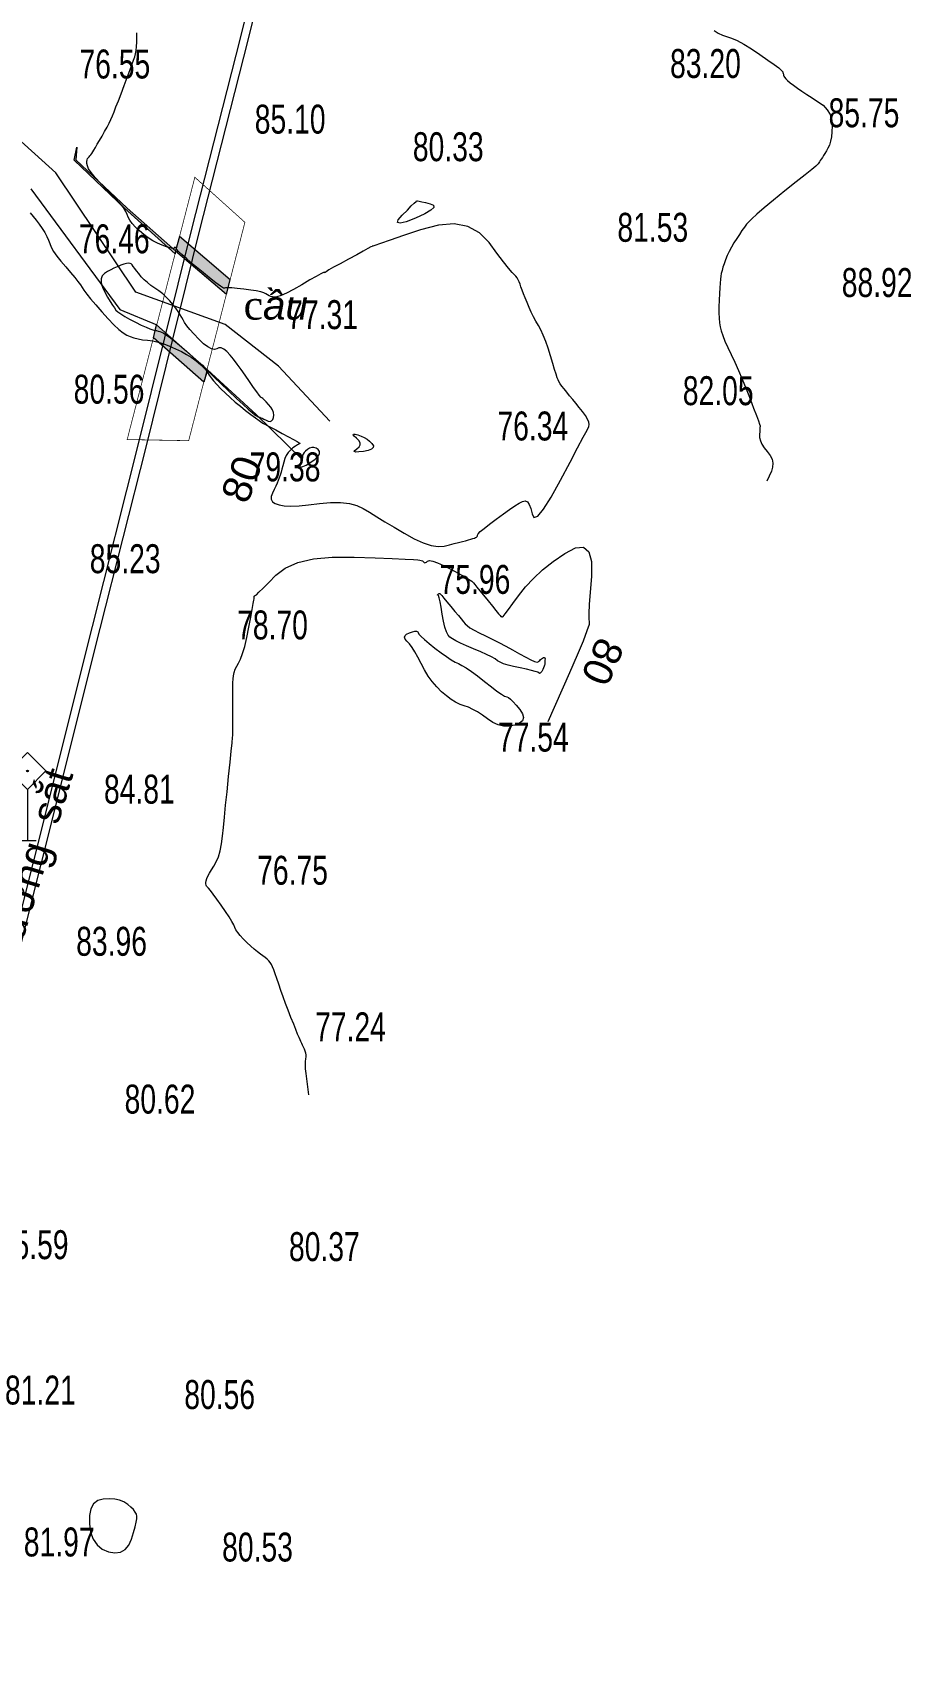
# Model space of a CAD drawing. Header units: metres. Extents: x 431726 to 434411, y 2469261 to 2472412.
# Drawn here: x 434216.8 to 434338.2, y 2470494.6 to 2470721.4 of the extents above; entities that cross this region are included whole.
import ezdxf
from ezdxf.enums import TextEntityAlignment as Align

# ---------------------------------------------------------------- set-up
doc = ezdxf.new("R2010")
doc.units = ezdxf.units.M
doc.header["$MEASUREMENT"] = 0
for name, color, linetype, lineweight in [('1', 8, 'Continuous', 18), ('CAO DO', 8, 'Continuous', 18), ('cau-ks', 8, 'Continuous', 18), ('duongsat', 8, 'DUONG_SAT', 18), ('ghi chu-ks', 8, 'Continuous', 18), ('ke-ks', 8, 'Continuous', 18), ('ks_giai phan cach', 8, 'Continuous', 18), ('ks_kyhieudoclap', 8, 'Continuous', 18), ('mat nuoc-ks', 8, 'DUONG_MEP_NUOC', 18), ('MH_DongMuc', 8, 'Continuous', 18), ('MH_DongMuc_Con', 8, 'Continuous', 18), ('nha cua-ks', 8, 'Continuous', 18)]:
    doc.layers.add(name, color=color, linetype=linetype, lineweight=lineweight)
doc.styles.add('AO', font='VNTIMEI.TTF')
doc.styles.add('ks_ten cong trinh', font='VNARIAL.TTF')
doc.styles.get("Standard").update_dxf_attribs({"font": 'arial.ttf'})
doc.linetypes.add('DUONG_MEP_NUOC', pattern='A,0.2,[130,ltypeshp.shx,S=0.15,R=0,X=0,Y=0.15],0.05,[130,ltypeshp.shx,S=0.15,R=0,X=0,Y=0.15],1', length=1.25)
doc.linetypes.add('DUONG_SAT', pattern='A,5,[130,ltypeshp.shx,S=0.75,R=0,X=0,Y=0],5', length=10)

# ---------------------------------------------------------------- blocks, each defined once
blk = doc.blocks.new('Bienbao')
at = {"layer": 'ks_kyhieudoclap'}
h = blk.add_hatch(color=256, dxfattribs=at)
edge = h.paths.add_edge_path()
edge.add_arc((0, 8), 0.1, 0, 360)
blk.add_lwpolyline([(-2.12, 8), (0, 5.88), (2.12, 8), (0, 10.12)], close=True, dxfattribs=at)
for points in [[(0, 5.88), (0, 0)], [(-1, 0), (1, 0)]]:
    blk.add_lwpolyline(points, dxfattribs=at)
blk.add_circle((0, 8), 0.1, dxfattribs=at)

msp = doc.modelspace()

# ---------------------------------------------------------------- hatches: boundary and pattern name
at = {"layer": 'ke-ks', "linetype": 'Continuous', "lineweight": 0}
h = msp.add_hatch(dxfattribs=at)
h.set_pattern_fill('GRAVEL', color=8, style=0)
h.set_pattern_definition([(228.0128, (433198.47609, 2469300.18242), (-7.9999982322, -9.0000013416), [0.134536, -13.319088]), (184.9697, (433198.38609, 2469300.08242), (12.0000010515, 0.999991307), [0.230868, -22.855925]), (132.5104, (433198.15609, 2469300.06242), (9.9999907183, -11.0000086739), [0.162788, -16.116032]), (267.2737, (433197.76609, 2469299.81242), (0.9999960177, 20.000000295), [0.210238, -20.813558]), (292.8337, (433197.75609, 2469299.60242), (-5.0000099054, 11.9999964118), [0.206155, -20.409373]), (357.2737, (433197.83609, 2469299.41242), (-20.000000295, 0.9999960177), [0.210238, -20.813558]), (37.6942, (433198.04609, 2469299.402422), (-13.0000073456, -9.99999040516), [0.278029, -27.524849]), (72.2553, (433198.26609, 2469299.572422), (7.0000107627, 21.9999962312), [0.262488, -25.986321]), (121.4296, (433198.34609, 2469299.82242), (-8.0000082342, 12.9999950365), [0.21095, -20.884073]), (175.2364, (433198.23609, 2469300.00242), (11.0000009463, -0.9999915327), [0.240832, -11.800763]), (222.3974, (433197.99609, 2469300.022422), (-12.0000073511, -10.999992082), [0.311448, -30.833375]), (138.8141, (433198.75609, 2469299.80242), (-7.000002947, 5.9999973133), [0.106301, -10.523844]), (171.4692, (433198.67609, 2469299.87242), (12.9999982848, -2.00000791), [0.202237, -20.021511]), (225, (433198.4761, 2469299.9024), (-1e-16, -1.0000003), [0.141421, -1.272792]), (203.1986, (433198.40609, 2469300.02242), (4.999999731, 2.000001325), [0.076158, -7.539615]), (291.8014, (433198.33609, 2469299.99242), (-0.99999991, 3.000000273), [0.107703, -5.277462]), (30.9638, (433198.37609, 2469299.89242), (2.999998022, 2.000002484), [0.174929, -5.656023]), (161.5651, (433198.5261, 2469299.98242), (2.000000435, -0.999998403), [0.126491, -3.035787]), (16.3895, (433197.75609, 2469299.99242), (10.0000021984, 2.9999927098), [0.1772, -17.542845]), (70.3462, (433197.92609, 2469300.04242), (-3.9999952474, -11.0000021356), [0.148661, -14.717408]), (293.1986, (433198.52609, 2469300.18242), (-2.000001325, 4.999999731), [0.152315, -7.463458]), (343.6105, (433198.58609, 2469300.04242), (-10.0000021984, 2.9999927098), [0.1772, -17.542845]), (339.444, (433197.75609, 2469299.37242), (-5.0000018445, 1.9999959964), [0.17088, -8.373124]), (294.7751, (433197.91609, 2469299.31242), (-4.9999921892, 11.0000034218), [0.143178, -14.174643]), (66.8014, (433198.53609, 2469299.18242), (2.000001325, 4.999999731), [0.152315, -7.463458]), (17.354, (433198.59609, 2469299.32242), (-13.000002019, -3.9999945023), [0.167631, -16.595424]), (69.444, (433198.04609, 2469299.18242), (-1.9999959964, -5.0000018445), [0.08544, -8.458564]), (101.3099, (433198.47609, 2469299.18242), (-0.999997632, 4.000000752), [0.05099, -5.048029]), (165.9638, (433198.4661, 2469299.23242), (3.000000546, -0.999998057), [0.206155, -3.91695]), (186.009, (433198.26609, 2469299.28242), (9.9999997509, 0.9999993175), [0.19105, -18.913923]), (303.6901, (433198.3761, 2469299.80242), (-1.000001335, 1.999999558), [0.144222, -3.461329]), (353.1572, (433198.45609, 2469299.68242), (16.9999993655, -2.0000079979), [0.251794, -24.927563]), (60.9454, (433198.70609, 2469299.65242), (-4.000000027, -7.0000003846), [0.102956, -10.192674]), (90, (433198.7561, 2469299.7424), (-1, 1), [0.06, -0.94]), (120.2564, (433198.24609, 2469299.31242), (3.9999948868, -7.000002456), [0.138924, -13.75352]), (48.0128, (433198.17609, 2469299.43242), (7.9999982322, 9.0000013416), [0.269072, -13.184552]), (0, (433198.3561, 2469299.6324), (1, 1), [0.26, -0.74]), (325.3048, (433198.61609, 2469299.63242), (-9.999994259, 7.0000086096), [0.158114, -15.653274]), (254.0546, (433198.74609, 2469299.54242), (-0.999999889, -4.000000127), [0.145602, -7.134508]), (207.646, (433198.70609, 2469299.40242), (-18.9999958072, -10.0000077132), [0.237065, -23.469474]), (175.4261, (433198.49609, 2469299.29242), (-13.0000005583, 0.9999948012), [0.250799, -24.829074])])
h.paths.add_polyline_path([(434222.83, 2470705.62), (434222.69, 2470703.89), (434229.81, 2470697.21), (434236.5, 2470691.3), (434236.43, 2470690.89), (434229.45, 2470697.2), (434222.5, 2470703.82)])
at = {"layer": 'nha cua-ks', "linetype": 'Continuous', "lineweight": 0}
h = msp.add_hatch(dxfattribs=at)
h.set_pattern_fill('AR-SAND', color=8, scale=0.1, style=0)
h.set_pattern_definition([(37.5, (433197.75609, 2469299.18242), (-0.006299336, 0.192682377), [0, -0.152, 0, -0.17, 0, -0.1625]), (7.5, (433197.7561, 2469299.18242), (0.17697767, 0.282214607), [0, -0.082, 0, -0.137, 0, -0.0525]), (327.5, (433197.63309, 2469299.18242), (0.311414186, 0.000565905), [0, -0.05, 0, -0.18, 0, -0.235]), (317.5, (433197.6331, 2469299.18242), (0.30061266, 0.087767556), [0, -0.025, 0, -0.118, 0, -0.135])])
h.paths.add_polyline_path([(434233.85, 2470681.09), (434240.89, 2470674.86), (434240.39, 2470673.16), (434233.44, 2470679.27)])
h.paths.add_polyline_path([(434236.5, 2470691.3), (434243.52, 2470685.3), (434244.04, 2470687.29), (434237.02, 2470693.29)])

# ---------------------------------------------------------------- linework, layer by layer
at = {"layer": 'cau-ks', "color": 8, "linetype": 'Continuous', "lineweight": 0, "const_width": 0.1}
msp.add_lwpolyline([(434229.81, 2470665.22), (434238.31, 2470665.06), (434246.08, 2470695.24), (434239.16, 2470701.47)], close=True, dxfattribs=at)
at = {"layer": 'duongsat', "color": 8, "lineweight": 0}
for points in [[(434187.49, 2470489.41), (434191, 2470503.36), (434196.77, 2470526.7), (434201.5, 2470545.25), (434207.05, 2470567.34), (434211.09, 2470584), (434216.91, 2470606.98), (434225, 2470639.38), (434231.34, 2470664.42), (434238.68, 2470694.1), (434244.86, 2470718.35), (434254.17, 2470755.55), (434261.98, 2470786.92), (434268.09, 2470811.68), (434277.95, 2470850.71), (434286.09, 2470882.89), (434291, 2470902.9), (434298.16, 2470931.13), (434306.15, 2470962.86), (434310.47, 2470979.19), (434315.47, 2470996.6), (434325.02, 2471023.12)], [(434188.56, 2470489.14), (434192.07, 2470503.09), (434197.83, 2470526.43), (434202.57, 2470544.98), (434208.12, 2470567.07), (434212.16, 2470583.74), (434217.98, 2470606.71), (434226.07, 2470639.11), (434232.41, 2470664.16), (434239.75, 2470693.83), (434245.93, 2470718.08), (434255.24, 2470755.28), (434263.04, 2470786.65), (434269.15, 2470811.42), (434279.01, 2470850.44), (434287.16, 2470882.62), (434292.07, 2470902.63), (434299.23, 2470930.86), (434307.22, 2470962.59), (434311.53, 2470978.89), (434316.52, 2470996.26), (434326.04, 2471022.71)]]:
    msp.add_lwpolyline(points, dxfattribs=at)
at = {"layer": 'ke-ks', "color": 8, "linetype": 'Continuous', "lineweight": 0, "elevation": 76.78}
msp.add_lwpolyline([(434222.83, 2470705.62), (434222.69, 2470703.89), (434229.81, 2470697.21), (434236.5, 2470691.3), (434236.43, 2470690.89), (434229.45, 2470697.2), (434222.5, 2470703.82)], close=True, dxfattribs=at)
at = {"layer": 'mat nuoc-ks', "color": 8, "lineweight": 0}
for points in [[(434219.93, 2470702.08), (434213.67, 2470707.75), (434203.01, 2470717.33), (434191.26, 2470736.86), (434185.39, 2470754.82), (434175.56, 2470774.51), (434171, 2470784.57), (434166.08, 2470788.13), (434158.84, 2470791.6), (434145.6, 2470796.42), (434131.12, 2470801.6), (434122.34, 2470806.09), (434109.25, 2470807.79), (434097.01, 2470808.07), (434085.05, 2470812.3), (434076.77, 2470814.09), (434074.41, 2470818.14), (434074.41, 2470824.26), (434074.82, 2470826.42)], [(434243.33, 2470681.1), (434231, 2470685.6), (434219.93, 2470702.08)], [(434240.89, 2470674.86), (434247.63, 2470668.7), (434254.01, 2470662.45)]]:
    msp.add_lwpolyline(points, dxfattribs=at)
for points, elevation in [([(434216.47, 2470699.87), (434228.81, 2470683.2), (434233.89, 2470681.05)], 76.06), ([(434257.82, 2470667.77), (434250.74, 2470675.37), (434243.33, 2470681.1)], 77.77)]:
    msp.add_lwpolyline(points, dxfattribs=dict(at, elevation=elevation))
at = {"layer": 'MH_DongMuc_Con', "color": 8, "lineweight": 0}
for points, elevation in [([(434310.94, 2470721.74), (434311.49, 2470721.4), (434312.07, 2470721.13), (434312.66, 2470720.93), (434313.33, 2470720.71), (434314.12, 2470720.35), (434315.04, 2470719.85), (434316.08, 2470719.21), (434317.25, 2470718.44), (434318.36, 2470717.67), (434319.23, 2470717.05), (434319.86, 2470716.57), (434320.25, 2470716.24), (434320.41, 2470716.06), (434320.44, 2470715.95), (434320.47, 2470715.83), (434320.5, 2470715.71), (434320.53, 2470715.58), (434320.56, 2470715.45), (434320.64, 2470715.29), (434320.82, 2470715.09), (434321.09, 2470714.83), (434321.46, 2470714.53), (434321.92, 2470714.18), (434322.46, 2470713.79), (434323.07, 2470713.37), (434323.73, 2470712.92), (434324.46, 2470712.45), (434325.24, 2470711.95), (434325.98, 2470711.41), (434326.55, 2470710.8), (434326.95, 2470710.12), (434327.18, 2470709.37), (434327.25, 2470708.56), (434327.22, 2470707.76), (434327.15, 2470707.06), (434327.03, 2470706.44), (434326.87, 2470705.91), (434326.66, 2470705.48), (434326.44, 2470705.11), (434326.24, 2470704.77), (434326.06, 2470704.47), (434325.89, 2470704.2), (434325.74, 2470703.97), (434325.6, 2470703.77), (434325.49, 2470703.59), (434325.38, 2470703.44), (434325.3, 2470703.32), (434325.22, 2470703.23), (434324.99, 2470703.02), (434324.43, 2470702.55), (434323.53, 2470701.82), (434322.29, 2470700.83), (434320.72, 2470699.58), (434319.13, 2470698.3), (434317.84, 2470697.24), (434316.83, 2470696.38), (434316.12, 2470695.74), (434315.71, 2470695.32), (434315.42, 2470694.97), (434315.12, 2470694.56), (434314.78, 2470694.1), (434314.43, 2470693.58), (434314.05, 2470693), (434313.67, 2470692.4), (434313.33, 2470691.81), (434313.02, 2470691.22), (434312.75, 2470690.64), (434312.52, 2470690.07), (434312.32, 2470689.52), (434312.15, 2470689.02), (434312.02, 2470688.56), (434311.92, 2470688.15), (434311.86, 2470687.79), (434311.81, 2470687.38), (434311.76, 2470686.85), (434311.72, 2470686.19), (434311.67, 2470685.4), (434311.63, 2470684.49), (434311.6, 2470683.56), (434311.6, 2470682.72), (434311.63, 2470681.98), (434311.68, 2470681.34), (434311.77, 2470680.79), (434311.9, 2470680.24), (434312.12, 2470679.58), (434312.42, 2470678.82), (434312.81, 2470677.95), (434313.27, 2470676.98), (434313.78, 2470675.92), (434314.29, 2470674.78), (434314.82, 2470673.55), (434315.36, 2470672.24), (434315.9, 2470670.85), (434316.39, 2470669.56), (434316.78, 2470668.54), (434317.05, 2470667.8), (434317.22, 2470667.33), (434317.28, 2470667.13), (434317.28, 2470667.04), (434317.27, 2470666.87), (434317.26, 2470666.63), (434317.23, 2470666.31), (434317.2, 2470665.92), (434317.21, 2470665.49), (434317.32, 2470665.03), (434317.54, 2470664.56), (434317.86, 2470664.07), (434318.28, 2470663.55), (434318.68, 2470663.03), (434318.94, 2470662.49), (434319.05, 2470661.95), (434319.02, 2470661.4), (434318.84, 2470660.85), (434318.23, 2470659.45)], 86), ([(434216.41, 2470696.54), (434216.8, 2470696.06), (434217.21, 2470695.54), (434217.65, 2470694.97), (434218.07, 2470694.39), (434218.43, 2470693.83), (434218.72, 2470693.3), (434218.95, 2470692.79), (434219.12, 2470692.31), (434219.32, 2470691.81), (434219.63, 2470691.23), (434220.07, 2470690.58), (434220.63, 2470689.86), (434221.31, 2470689.07), (434221.99, 2470688.3), (434222.56, 2470687.63), (434223.01, 2470687.06), (434223.35, 2470686.6), (434223.58, 2470686.24), (434223.82, 2470685.86), (434224.22, 2470685.33), (434224.76, 2470684.65), (434225.46, 2470683.82), (434226.31, 2470682.85), (434227.19, 2470681.88), (434227.97, 2470681.08), (434228.65, 2470680.44), (434229.24, 2470679.96), (434229.74, 2470679.65), (434230.21, 2470679.44), (434230.73, 2470679.27), (434231.31, 2470679.12), (434231.94, 2470679.01), (434232.62, 2470678.94), (434233.34, 2470678.85), (434234.09, 2470678.68), (434234.87, 2470678.45), (434235.67, 2470678.14), (434236.51, 2470677.77), (434237.31, 2470677.37), (434238.02, 2470676.98), (434238.64, 2470676.6), (434239.18, 2470676.24), (434239.63, 2470675.88), (434240.01, 2470675.54), (434240.35, 2470675.19), (434240.66, 2470674.84), (434240.92, 2470674.48), (434241.15, 2470674.13), (434241.41, 2470673.75), (434241.76, 2470673.31), (434242.2, 2470672.81), (434242.74, 2470672.25), (434243.38, 2470671.64), (434244.06, 2470671.01), (434244.75, 2470670.4), (434245.45, 2470669.82), (434246.16, 2470669.25), (434246.88, 2470668.7), (434247.53, 2470668.22), (434248.03, 2470667.85), (434248.4, 2470667.59), (434248.63, 2470667.43), (434248.72, 2470667.38), (434248.84, 2470667.33), (434249.14, 2470667.17), (434249.64, 2470666.91), (434250.34, 2470666.54), (434251.23, 2470666.06), (434252.11, 2470665.58), (434252.8, 2470665.21), (434253.29, 2470664.94), (434253.59, 2470664.78), (434253.68, 2470664.72), (434253.65, 2470664.69), (434253.53, 2470664.6), (434253.34, 2470664.47), (434253.07, 2470664.29), (434252.72, 2470664.05), (434252.36, 2470663.76), (434252.05, 2470663.42), (434251.79, 2470663.03), (434251.59, 2470662.59), (434251.44, 2470662.09), (434251.31, 2470661.59), (434251.19, 2470661.12), (434251.07, 2470660.69), (434250.94, 2470660.29), (434250.82, 2470659.94), (434250.69, 2470659.58), (434250.53, 2470659.19), (434250.34, 2470658.77), (434250.13, 2470658.32), (434249.89, 2470657.83), (434249.72, 2470657.36), (434249.73, 2470656.96), (434249.91, 2470656.63), (434250.27, 2470656.37), (434250.8, 2470656.18), (434251.52, 2470656.07), (434252.44, 2470656.03), (434253.56, 2470656.07), (434254.88, 2470656.18), (434256.39, 2470656.37), (434257.93, 2470656.52), (434259.31, 2470656.53), (434260.52, 2470656.4), (434261.56, 2470656.12), (434262.44, 2470655.69), (434263.31, 2470655.16), (434264.3, 2470654.55), (434265.43, 2470653.86), (434266.69, 2470653.1), (434268.08, 2470652.26), (434269.47, 2470651.49), (434270.71, 2470650.93), (434271.82, 2470650.58), (434272.8, 2470650.44), (434273.63, 2470650.5), (434274.36, 2470650.67), (434275.02, 2470650.83), (434275.61, 2470650.97), (434276.14, 2470651.11), (434276.59, 2470651.24), (434276.98, 2470651.36), (434277.31, 2470651.46), (434277.59, 2470651.54), (434277.8, 2470651.61), (434277.96, 2470651.66), (434278.07, 2470651.71), (434278.15, 2470651.77), (434278.2, 2470651.84), (434278.23, 2470651.92), (434278.22, 2470652.01), (434278.31, 2470652.18), (434278.61, 2470652.49), (434279.13, 2470652.93), (434279.87, 2470653.51), (434280.82, 2470654.23), (434281.81, 2470654.95), (434282.67, 2470655.56), (434283.4, 2470656.04), (434283.99, 2470656.41), (434284.45, 2470656.65), (434284.81, 2470656.73), (434285.12, 2470656.6), (434285.39, 2470656.26), (434285.6, 2470655.71), (434285.76, 2470654.95), (434286.03, 2470654.44), (434286.56, 2470654.65), (434287.35, 2470655.59), (434288.4, 2470657.24), (434289.71, 2470659.61), (434291.02, 2470662.09), (434292.07, 2470664.07), (434292.85, 2470665.55), (434293.37, 2470666.53), (434293.61, 2470667.02), (434293.67, 2470667.29), (434293.61, 2470667.63), (434293.43, 2470668.04), (434293.14, 2470668.53), (434292.72, 2470669.09), (434292.26, 2470669.67), (434291.81, 2470670.23), (434291.38, 2470670.77), (434290.96, 2470671.27), (434290.56, 2470671.76), (434290.2, 2470672.21), (434289.89, 2470672.6), (434289.65, 2470672.94), (434289.47, 2470673.23), (434289.36, 2470673.47), (434289.24, 2470673.77), (434289.09, 2470674.25), (434288.88, 2470674.91), (434288.62, 2470675.75), (434288.32, 2470676.78), (434287.99, 2470677.84), (434287.65, 2470678.79), (434287.32, 2470679.63), (434286.98, 2470680.37), (434286.64, 2470681), (434286.3, 2470681.58), (434285.97, 2470682.19), (434285.66, 2470682.81), (434285.36, 2470683.47), (434285.07, 2470684.14), (434284.81, 2470684.79), (434284.58, 2470685.37), (434284.39, 2470685.88), (434284.23, 2470686.32), (434284.12, 2470686.69), (434284, 2470687.01), (434283.87, 2470687.3), (434283.71, 2470687.56), (434283.53, 2470687.78), (434283.32, 2470687.97), (434283.01, 2470688.29), (434282.51, 2470688.9), (434281.81, 2470689.79), (434280.92, 2470690.97), (434279.84, 2470692.44), (434278.52, 2470693.8), (434276.91, 2470694.66), (434275.01, 2470695.02), (434272.82, 2470694.87), (434270.34, 2470694.22), (434267.98, 2470693.41), (434266.14, 2470692.78), (434264.82, 2470692.33), (434264.02, 2470692.06), (434263.75, 2470691.96), (434263.74, 2470691.96), (434263.72, 2470691.95), (434263.7, 2470691.94), (434263.68, 2470691.93), (434263.65, 2470691.92), (434263.5, 2470691.84), (434263.09, 2470691.62), (434262.44, 2470691.26), (434261.54, 2470690.77), (434260.39, 2470690.15), (434259.24, 2470689.52), (434258.34, 2470689.02), (434257.69, 2470688.66), (434257.3, 2470688.42), (434257.15, 2470688.32), (434257.14, 2470688.29), (434257.12, 2470688.27), (434257.11, 2470688.28), (434257.1, 2470688.3), (434257.09, 2470688.33), (434256.96, 2470688.3), (434256.58, 2470688.11), (434255.95, 2470687.77), (434255.06, 2470687.27), (434253.93, 2470686.62), (434252.78, 2470685.97), (434251.82, 2470685.47), (434251.07, 2470685.12), (434250.51, 2470684.93), (434250.15, 2470684.89), (434249.89, 2470684.94), (434249.65, 2470685.01), (434249.42, 2470685.1), (434249.2, 2470685.21), (434248.99, 2470685.34), (434248.71, 2470685.48), (434248.26, 2470685.62), (434247.65, 2470685.75), (434246.88, 2470685.88), (434245.94, 2470686.01), (434245.01, 2470686.11), (434244.29, 2470686.17), (434243.75, 2470686.19), (434243.42, 2470686.18), (434243.28, 2470686.12), (434243.11, 2470686.15), (434242.71, 2470686.4), (434242.07, 2470686.87), (434241.19, 2470687.57), (434240.08, 2470688.48), (434238.95, 2470689.42), (434238.05, 2470690.19), (434237.37, 2470690.8), (434236.91, 2470691.23), (434236.68, 2470691.5), (434236.56, 2470691.65), (434236.47, 2470691.75), (434236.41, 2470691.79), (434236.36, 2470691.77), (434236.34, 2470691.7), (434236.26, 2470691.64), (434236.05, 2470691.64), (434235.71, 2470691.72), (434235.25, 2470691.87), (434234.65, 2470692.08), (434233.99, 2470692.36), (434233.35, 2470692.7), (434232.72, 2470693.1), (434232.11, 2470693.55), (434231.5, 2470694.06), (434230.96, 2470694.59), (434230.52, 2470695.07), (434230.18, 2470695.52), (434229.95, 2470695.94), (434229.81, 2470696.31), (434229.64, 2470696.73), (434229.28, 2470697.28), (434228.72, 2470697.96), (434227.98, 2470698.77), (434227.05, 2470699.7), (434226.12, 2470700.63), (434225.38, 2470701.44), (434224.83, 2470702.11), (434224.48, 2470702.65), (434224.31, 2470703.05), (434224.25, 2470703.37), (434224.24, 2470703.64), (434224.26, 2470703.87), (434224.32, 2470704.04), (434224.42, 2470704.17), (434224.55, 2470704.28), (434224.67, 2470704.42), (434224.8, 2470704.58), (434224.93, 2470704.76), (434225.06, 2470704.97), (434225.21, 2470705.23), (434225.42, 2470705.58), (434225.68, 2470706.02), (434225.98, 2470706.54), (434226.33, 2470707.15), (434226.69, 2470707.79), (434227.02, 2470708.39), (434227.3, 2470708.94), (434227.55, 2470709.47), (434227.76, 2470709.95), (434227.99, 2470710.49), (434228.26, 2470711.18), (434228.59, 2470712.01), (434228.97, 2470713), (434229.4, 2470714.14), (434229.83, 2470715.27), (434230.19, 2470716.23), (434230.47, 2470717.02), (434230.7, 2470717.65), (434230.85, 2470718.11), (434230.95, 2470718.52), (434231.04, 2470718.99), (434231.09, 2470719.52), (434231.13, 2470720.12), (434231.13, 2470720.77), (434231.14, 2470721.45)], 78), ([(434268.35, 2470695.33), (434267.52, 2470695.13), (434267.16, 2470695.21), (434267.26, 2470695.58), (434267.82, 2470696.23), (434268.53, 2470696.94), (434269.08, 2470697.5), (434269.48, 2470697.9), (434269.73, 2470698.14), (434269.81, 2470698.22), (434269.82, 2470698.22), (434269.83, 2470698.23), (434269.84, 2470698.23), (434269.85, 2470698.23), (434269.86, 2470698.23), (434269.95, 2470698.22), (434270.17, 2470698.17), (434270.53, 2470698.08), (434271.03, 2470697.96), (434271.67, 2470697.81), (434272.15, 2470697.6), (434272.19, 2470697.29), (434271.78, 2470696.9), (434270.93, 2470696.4), (434269.64, 2470695.82), (434268.35, 2470695.33)], 78), ([(434248.26, 2470671.09), (434248.04, 2470671.35), (434247.72, 2470671.8), (434247.27, 2470672.43), (434246.71, 2470673.24), (434246.11, 2470674.11), (434245.54, 2470674.92), (434245.01, 2470675.65), (434244.5, 2470676.31), (434244.03, 2470676.9), (434243.59, 2470677.37), (434243.19, 2470677.7), (434242.82, 2470677.88), (434242.49, 2470677.9), (434242.2, 2470677.77), (434241.88, 2470677.66), (434241.47, 2470677.74), (434240.97, 2470678.01), (434240.38, 2470678.46), (434239.7, 2470679.11), (434239.04, 2470679.81), (434238.49, 2470680.43), (434238.05, 2470680.95), (434237.74, 2470681.4), (434237.54, 2470681.75), (434237.37, 2470682.09), (434237.14, 2470682.47), (434236.86, 2470682.9), (434236.52, 2470683.37), (434236.13, 2470683.88), (434235.69, 2470684.4), (434235.22, 2470684.88), (434234.73, 2470685.34), (434234.2, 2470685.76), (434233.64, 2470686.14), (434233.1, 2470686.52), (434232.6, 2470686.91), (434232.15, 2470687.31), (434231.76, 2470687.72), (434231.41, 2470688.15), (434231.11, 2470688.55), (434230.86, 2470688.88), (434230.65, 2470689.15), (434230.49, 2470689.35), (434230.37, 2470689.49), (434230.23, 2470689.57), (434230.01, 2470689.59), (434229.72, 2470689.56), (434229.35, 2470689.46), (434228.91, 2470689.31), (434228.43, 2470689.11), (434227.97, 2470688.9), (434227.53, 2470688.67), (434227.1, 2470688.43), (434226.69, 2470688.16), (434226.37, 2470687.83), (434226.21, 2470687.41), (434226.22, 2470686.9), (434226.39, 2470686.29), (434226.72, 2470685.58), (434227.11, 2470684.88), (434227.46, 2470684.28), (434227.77, 2470683.79), (434228.04, 2470683.4), (434228.26, 2470683.12), (434228.53, 2470682.87), (434228.93, 2470682.57), (434229.47, 2470682.24), (434230.14, 2470681.86), (434230.94, 2470681.44), (434231.74, 2470681.04), (434232.41, 2470680.73), (434232.95, 2470680.5), (434233.35, 2470680.36), (434233.63, 2470680.3), (434233.85, 2470680.27), (434234.07, 2470680.22), (434234.3, 2470680.15), (434234.54, 2470680.06), (434234.79, 2470679.95), (434235.12, 2470679.75), (434235.6, 2470679.4), (434236.24, 2470678.89), (434237.04, 2470678.24), (434238, 2470677.42), (434238.93, 2470676.61), (434239.67, 2470675.97), (434240.21, 2470675.48), (434240.55, 2470675.15), (434240.7, 2470674.99), (434240.87, 2470674.8), (434241.26, 2470674.4), (434241.89, 2470673.79), (434242.74, 2470672.97), (434243.83, 2470671.95), (434244.93, 2470670.91), (434245.84, 2470670.07), (434246.55, 2470669.42), (434247.07, 2470668.96), (434247.4, 2470668.7), (434247.6, 2470668.55), (434247.78, 2470668.43), (434247.91, 2470668.35), (434248.01, 2470668.31), (434248.07, 2470668.3), (434248.15, 2470668.29), (434248.28, 2470668.24), (434248.46, 2470668.16), (434248.7, 2470668.03), (434249, 2470667.88), (434249.3, 2470667.75), (434249.55, 2470667.73), (434249.76, 2470667.81), (434249.92, 2470667.99), (434250.04, 2470668.27), (434250.08, 2470668.61), (434250.04, 2470668.96), (434249.9, 2470669.32), (434249.68, 2470669.7), (434249.36, 2470670.08), (434249.02, 2470670.43), (434248.76, 2470670.7), (434248.55, 2470670.88), (434248.42, 2470670.99), (434248.35, 2470671.01), (434248.26, 2470671.09)], 76), ([(434261.19, 2470665.69), (434261.05, 2470665.88), (434261.09, 2470665.97), (434261.3, 2470665.97), (434261.69, 2470665.86), (434262.15, 2470665.69), (434262.58, 2470665.49), (434262.97, 2470665.25), (434263.32, 2470664.98), (434263.64, 2470664.67), (434263.84, 2470664.37), (434263.82, 2470664.11), (434263.58, 2470663.89), (434263.13, 2470663.71), (434262.47, 2470663.58), (434261.81, 2470663.5), (434261.39, 2470663.49), (434261.2, 2470663.56), (434261.25, 2470663.71), (434261.53, 2470663.92), (434261.85, 2470664.19), (434262, 2470664.47), (434262, 2470664.76), (434261.83, 2470665.07), (434261.51, 2470665.4), (434261.19, 2470665.69)], 78), ([(434255.91, 2470664.02), (434255.62, 2470664.12), (434255.32, 2470664.12), (434255.03, 2470664.03), (434254.73, 2470663.85), (434254.47, 2470663.62), (434254.27, 2470663.41), (434254.13, 2470663.21), (434254.05, 2470663.04), (434254.03, 2470662.87), (434254.03, 2470662.7), (434254, 2470662.5), (434253.94, 2470662.27), (434253.85, 2470662.01), (434253.73, 2470661.71), (434253.68, 2470661.48), (434253.8, 2470661.4), (434254.08, 2470661.47), (434254.54, 2470661.69), (434255.17, 2470662.07), (434255.78, 2470662.5), (434256.19, 2470662.9), (434256.4, 2470663.25), (434256.4, 2470663.55), (434256.21, 2470663.82), (434255.91, 2470664.02)], 76), ([(434254.9, 2470574.67), (434254.53, 2470577.58), (434254.47, 2470578.26), (434254.45, 2470578.82), (434254.46, 2470579.27), (434254.5, 2470579.61), (434254.55, 2470579.88), (434254.55, 2470580.16), (434254.51, 2470580.43), (434254.43, 2470580.7), (434254.31, 2470580.98), (434254.18, 2470581.24), (434254.05, 2470581.51), (434253.93, 2470581.76), (434253.81, 2470582.01), (434253.7, 2470582.26), (434253.57, 2470582.58), (434253.37, 2470583.04), (434253.12, 2470583.66), (434252.82, 2470584.44), (434252.45, 2470585.36), (434252.07, 2470586.34), (434251.71, 2470587.29), (434251.38, 2470588.21), (434251.06, 2470589.09), (434250.77, 2470589.94), (434250.51, 2470590.72), (434250.28, 2470591.38), (434250.07, 2470591.92), (434249.89, 2470592.35), (434249.74, 2470592.67), (434249.59, 2470592.92), (434249.39, 2470593.17), (434249.16, 2470593.4), (434248.89, 2470593.63), (434248.57, 2470593.85), (434248.22, 2470594.1), (434247.82, 2470594.41), (434247.37, 2470594.79), (434246.88, 2470595.22), (434246.34, 2470595.72), (434245.83, 2470596.22), (434245.41, 2470596.68), (434245.08, 2470597.09), (434244.84, 2470597.45), (434244.7, 2470597.77), (434244.55, 2470598.13), (434244.28, 2470598.62), (434243.9, 2470599.24), (434243.41, 2470599.98), (434242.8, 2470600.85), (434242.2, 2470601.7), (434241.7, 2470602.38), (434241.31, 2470602.89), (434241.03, 2470603.23), (434240.87, 2470603.4), (434240.77, 2470603.5), (434240.71, 2470603.63), (434240.68, 2470603.8), (434240.68, 2470604.01), (434240.72, 2470604.25), (434240.81, 2470604.54), (434240.96, 2470604.89), (434241.17, 2470605.29), (434241.45, 2470605.74), (434241.78, 2470606.26), (434242.13, 2470606.85), (434242.42, 2470607.56), (434242.66, 2470608.39), (434242.85, 2470609.33), (434242.98, 2470610.38), (434243.1, 2470611.6), (434243.24, 2470613.03), (434243.41, 2470614.68), (434243.61, 2470616.55), (434243.83, 2470618.63), (434244.03, 2470620.61), (434244.2, 2470622.17), (434244.31, 2470623.3), (434244.38, 2470624.02), (434244.41, 2470624.31), (434244.41, 2470624.51), (434244.4, 2470624.95), (434244.4, 2470625.64), (434244.4, 2470626.58), (434244.39, 2470627.76), (434244.39, 2470628.98), (434244.4, 2470630.03), (434244.41, 2470630.91), (434244.42, 2470631.61), (434244.45, 2470632.14), (434244.5, 2470632.58), (434244.6, 2470633.02), (434244.75, 2470633.46), (434244.95, 2470633.9), (434245.21, 2470634.33), (434245.49, 2470634.88), (434245.77, 2470635.64), (434246.05, 2470636.63), (434246.34, 2470637.84), (434246.63, 2470639.27), (434246.89, 2470640.66), (434247.1, 2470641.75), (434247.24, 2470642.54), (434247.33, 2470643.03), (434247.36, 2470643.21), (434247.36, 2470643.25), (434247.36, 2470643.28), (434247.36, 2470643.31), (434247.36, 2470643.34), (434247.36, 2470643.37), (434247.36, 2470643.39), (434247.36, 2470643.43), (434247.36, 2470643.46), (434247.37, 2470643.5), (434247.37, 2470643.54), (434247.38, 2470643.58), (434247.4, 2470643.61), (434247.43, 2470643.63), (434247.46, 2470643.65), (434247.5, 2470643.66), (434247.66, 2470643.77), (434248.02, 2470644.11), (434248.59, 2470644.67), (434249.37, 2470645.46), (434250.35, 2470646.47), (434251.66, 2470647.46), (434253.39, 2470648.21), (434255.55, 2470648.72), (434258.14, 2470648.97), (434261.16, 2470648.98), (434264.09, 2470648.87), (434266.44, 2470648.78), (434268.21, 2470648.7), (434269.38, 2470648.64), (434269.97, 2470648.6), (434270.24, 2470648.56), (434270.46, 2470648.5), (434270.63, 2470648.44), (434270.74, 2470648.37), (434270.81, 2470648.28), (434270.86, 2470648.21), (434270.94, 2470648.19), (434271.05, 2470648.22), (434271.18, 2470648.29), (434271.33, 2470648.41), (434271.59, 2470648.48), (434272.05, 2470648.4), (434272.69, 2470648.18), (434273.52, 2470647.81), (434274.54, 2470647.3), (434275.55, 2470646.76), (434276.37, 2470646.31), (434277, 2470645.93), (434277.43, 2470645.64), (434277.67, 2470645.43), (434277.86, 2470645.2), (434278.15, 2470644.83), (434278.56, 2470644.33), (434279.07, 2470643.69), (434279.68, 2470642.92), (434280.29, 2470642.17), (434280.77, 2470641.57), (434281.13, 2470641.15), (434281.35, 2470640.88), (434281.46, 2470640.78), (434281.5, 2470640.76), (434281.54, 2470640.74), (434281.58, 2470640.72), (434281.62, 2470640.7), (434281.66, 2470640.68), (434281.78, 2470640.78), (434282.07, 2470641.12), (434282.52, 2470641.72), (434283.13, 2470642.56), (434283.91, 2470643.64), (434284.85, 2470644.85), (434285.96, 2470646.03), (434287.23, 2470647.2), (434288.67, 2470648.35), (434290.28, 2470649.49), (434291.78, 2470650.26), (434292.89, 2470650.33), (434293.63, 2470649.69), (434293.99, 2470648.35), (434293.96, 2470646.31), (434293.78, 2470644.14), (434293.66, 2470642.43), (434293.6, 2470641.18), (434293.61, 2470640.38), (434293.68, 2470640.04), (434293.65, 2470639.66), (434293.36, 2470638.77), (434292.82, 2470637.36), (434292.01, 2470635.43), (434290.95, 2470632.98), (434287.97, 2470626.2)], 78), ([(434272.85, 2470643.88), (434272.91, 2470643.92), (434272.95, 2470643.94), (434272.99, 2470643.95), (434273.01, 2470643.95), (434273.09, 2470643.87), (434273.28, 2470643.65), (434273.59, 2470643.29), (434274.01, 2470642.78), (434274.55, 2470642.14), (434275.1, 2470641.47), (434275.58, 2470640.9), (434275.97, 2470640.42), (434276.28, 2470640.04), (434276.51, 2470639.75), (434276.78, 2470639.5), (434277.19, 2470639.2), (434277.75, 2470638.87), (434278.46, 2470638.49), (434279.31, 2470638.09), (434280.24, 2470637.64), (434281.18, 2470637.18), (434282.12, 2470636.68), (434283.08, 2470636.16), (434284.03, 2470635.61), (434284.91, 2470635.12), (434285.6, 2470634.76), (434286.12, 2470634.53), (434286.47, 2470634.44), (434286.63, 2470634.49), (434286.72, 2470634.6), (434286.82, 2470634.7), (434286.94, 2470634.81), (434287.07, 2470634.92), (434287.22, 2470635.02), (434287.35, 2470635.09), (434287.46, 2470635.1), (434287.52, 2470635.04), (434287.56, 2470634.92), (434287.55, 2470634.73), (434287.54, 2470634.53), (434287.53, 2470634.38), (434287.52, 2470634.26), (434287.52, 2470634.19), (434287.53, 2470634.16), (434287.52, 2470634.12), (434287.49, 2470634.03), (434287.43, 2470633.88), (434287.35, 2470633.68), (434287.24, 2470633.42), (434287.12, 2470633.17), (434287, 2470633), (434286.9, 2470632.91), (434286.81, 2470632.89), (434286.73, 2470632.95), (434286.56, 2470633.06), (434286.21, 2470633.18), (434285.69, 2470633.32), (434284.99, 2470633.48), (434284.11, 2470633.66), (434283.21, 2470633.84), (434282.45, 2470634.03), (434281.83, 2470634.23), (434281.35, 2470634.44), (434281, 2470634.65), (434280.65, 2470634.89), (434280.15, 2470635.17), (434279.48, 2470635.5), (434278.67, 2470635.87), (434277.69, 2470636.29), (434276.72, 2470636.71), (434275.9, 2470637.08), (434275.25, 2470637.4), (434274.75, 2470637.67), (434274.42, 2470637.89), (434274.17, 2470638.18), (434273.94, 2470638.64), (434273.72, 2470639.28), (434273.53, 2470640.1), (434273.35, 2470641.09), (434273.19, 2470642.06), (434273.05, 2470642.81), (434272.94, 2470643.34), (434272.84, 2470643.65), (434272.77, 2470643.74), (434272.72, 2470643.72), (434272.69, 2470643.72), (434272.7, 2470643.74), (434272.73, 2470643.78), (434272.79, 2470643.83), (434272.85, 2470643.88)], 76), ([(434269.23, 2470638.65), (434269.56, 2470638.72), (434269.81, 2470638.72), (434269.96, 2470638.66), (434270.03, 2470638.54), (434270.14, 2470638.33), (434270.43, 2470638.01), (434270.89, 2470637.58), (434271.53, 2470637.05), (434272.35, 2470636.4), (434273.2, 2470635.76), (434273.95, 2470635.23), (434274.6, 2470634.79), (434275.15, 2470634.47), (434275.61, 2470634.25), (434276.07, 2470634.01), (434276.66, 2470633.65), (434277.38, 2470633.16), (434278.22, 2470632.54), (434279.19, 2470631.78), (434280.14, 2470631.05), (434280.92, 2470630.46), (434281.54, 2470630.04), (434281.98, 2470629.76), (434282.27, 2470629.65), (434282.5, 2470629.55), (434282.79, 2470629.33), (434283.15, 2470628.98), (434283.57, 2470628.52), (434284.06, 2470627.92), (434284.45, 2470627.32), (434284.57, 2470626.79), (434284.44, 2470626.35), (434284.04, 2470626), (434283.38, 2470625.74), (434282.6, 2470625.59), (434281.83, 2470625.61), (434281.07, 2470625.78), (434280.34, 2470626.11), (434279.61, 2470626.6), (434278.91, 2470627.13), (434278.24, 2470627.57), (434277.59, 2470627.93), (434276.98, 2470628.21), (434276.39, 2470628.4), (434275.81, 2470628.6), (434275.2, 2470628.9), (434274.57, 2470629.3), (434273.92, 2470629.79), (434273.25, 2470630.37), (434272.59, 2470631.04), (434271.97, 2470631.76), (434271.41, 2470632.53), (434270.89, 2470633.37), (434270.42, 2470634.26), (434269.98, 2470635.12), (434269.57, 2470635.86), (434269.18, 2470636.48), (434268.82, 2470636.97), (434268.48, 2470637.33), (434268.23, 2470637.62), (434268.14, 2470637.89), (434268.21, 2470638.13), (434268.43, 2470638.33), (434268.81, 2470638.51), (434269.23, 2470638.65)], 78), ([(434224.76, 2470514.19), (434225.12, 2470513.22), (434225.65, 2470512.44), (434226.35, 2470511.86), (434227.22, 2470511.49), (434228.11, 2470511.33), (434228.88, 2470511.44), (434229.52, 2470511.79), (434230.02, 2470512.4), (434230.4, 2470513.26), (434230.68, 2470514.18), (434230.9, 2470514.95), (434231.05, 2470515.58), (434231.13, 2470516.06), (434231.15, 2470516.4), (434231.09, 2470516.69), (434230.93, 2470516.99), (434230.68, 2470517.32), (434230.33, 2470517.67), (434229.89, 2470518.05), (434229.36, 2470518.39), (434228.75, 2470518.63), (434228.08, 2470518.78), (434227.33, 2470518.83), (434226.5, 2470518.79), (434225.73, 2470518.58), (434225.16, 2470518.13), (434224.77, 2470517.45), (434224.58, 2470516.53), (434224.58, 2470515.37), (434224.76, 2470514.19)], 82)]:
    msp.add_lwpolyline(points, dxfattribs=dict(at, elevation=elevation))
at = {"layer": 'nha cua-ks', "color": 8, "linetype": 'Continuous', "lineweight": 0}
for points in [[(434236.5, 2470691.3), (434243.52, 2470685.3), (434244.04, 2470687.29), (434237.02, 2470693.29)], [(434233.85, 2470681.09), (434240.89, 2470674.86), (434240.39, 2470673.16), (434233.44, 2470679.27)]]:
    msp.add_lwpolyline(points, close=True, dxfattribs=at)

# ---------------------------------------------------------------- block references
at = {"layer": 'ks_giai phan cach', "color": 8, "xscale": 1.200000000186265, "yscale": 1.200000000186265, "zscale": 1.200000000186265}
msp.add_blockref('Bienbao', (434216.03, 2470609.81), dxfattribs=at)

# ---------------------------------------------------------------- texts
at = {"layer": '1', "color": 8, "linetype": 'Continuous', "style": 'ks_ten cong trinh'}
msp.add_text('§\xadêng  s¾t', height=4, rotation=73.0924, dxfattribs=at).set_placement((434218.29, 2470605.48), align=Align.CENTER)
at = {"layer": 'CAO DO', "color": 8, "lineweight": 0, "width": 0.7}
for s, p in [('83.20', (434304.84, 2470715.19, 83.2)), ('76.55', (434223.21, 2470715.12, 76.55)), ('85.75', (434326.75, 2470708.38, 85.75)), ('85.10', (434247.44, 2470707.5, 85.1)), ('80.33', (434269.29, 2470703.69, 80.33)), ('81.53', (434297.56, 2470692.55, 81.53)), ('76.46', (434223.13, 2470690.96, 76.46)), ('88.92', (434328.57, 2470684.92, 88.92)), ('77.31', (434251.92, 2470680.48, 77.31)), ('80.56', (434222.41, 2470670.18, 80.56)), ('82.05', (434306.6, 2470669.97, 82.05)), ('76.34', (434280.98, 2470665.09, 76.34)), ('79.38', (434246.74, 2470659.44, 79.38)), ('85.23', (434224.64, 2470646.75, 85.23)), ('75.96', (434272.98, 2470643.89, 75.96)), ('78.70', (434245, 2470637.59, 78.7)), ('77.54', (434281.05, 2470622.09, 77.54)), ('84.81', (434226.6, 2470614.9, 84.81)), ('76.75', (434247.77, 2470603.69, 76.75)), ('83.96', (434222.76, 2470593.87, 83.96)), ('77.24', (434255.78, 2470582.05, 77.24)), ('80.62', (434229.45, 2470572.06, 80.62)), ('85.59', (434211.92, 2470551.94, 85.59)), ('80.37', (434252.17, 2470551.67, 80.37)), ('81.21', (434212.92, 2470531.85, 81.21)), ('80.56', (434237.7, 2470531.23, 80.56)), ('81.97', (434215.52, 2470510.85, 81.97)), ('80.53', (434242.93, 2470510.15, 80.53))]:
    msp.add_text(s, height=4, dxfattribs=at).set_placement(p)
at = {"layer": 'ghi chu-ks', "color": 8, "insert": (434245.9, 2470685.8), "char_height": 4, "width": 24.3841, "attachment_point": 1, "style": 'AO'}
msp.add_mtext('c{\\fArial|b0|i1|c0|p34;ầu}', dxfattribs=at)
at = {"layer": 'MH_DongMuc', "color": 8, "lineweight": 0}
for rotation, p in [(69.5978, (434245.62, 2470659.76, 80)), (246.4326, (434295.53, 2470634.51, 80))]:
    msp.add_text('80', height=4, rotation=rotation, dxfattribs=at).set_placement(p, align=Align.MIDDLE)

doc.saveas('drawing.dxf')
